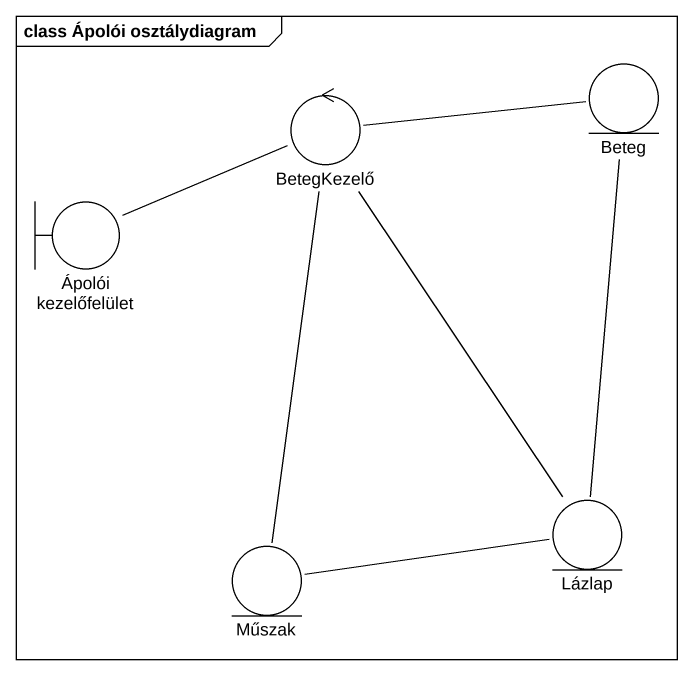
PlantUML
@startuml
mainframe class Ápolói osztálydiagram
control BetegKezelő
entity Beteg
boundary "Ápolói kezelőfelület" as Ápolói_kezelőfelület
entity Lázlap
entity Műszak
BetegKezelő -right- Beteg
BetegKezelő -- Lázlap
BetegKezelő -- Műszak
Ápolói_kezelőfelület -right- BetegKezelő
Lázlap -up- Beteg
Lázlap -left- Műszak
@enduml
